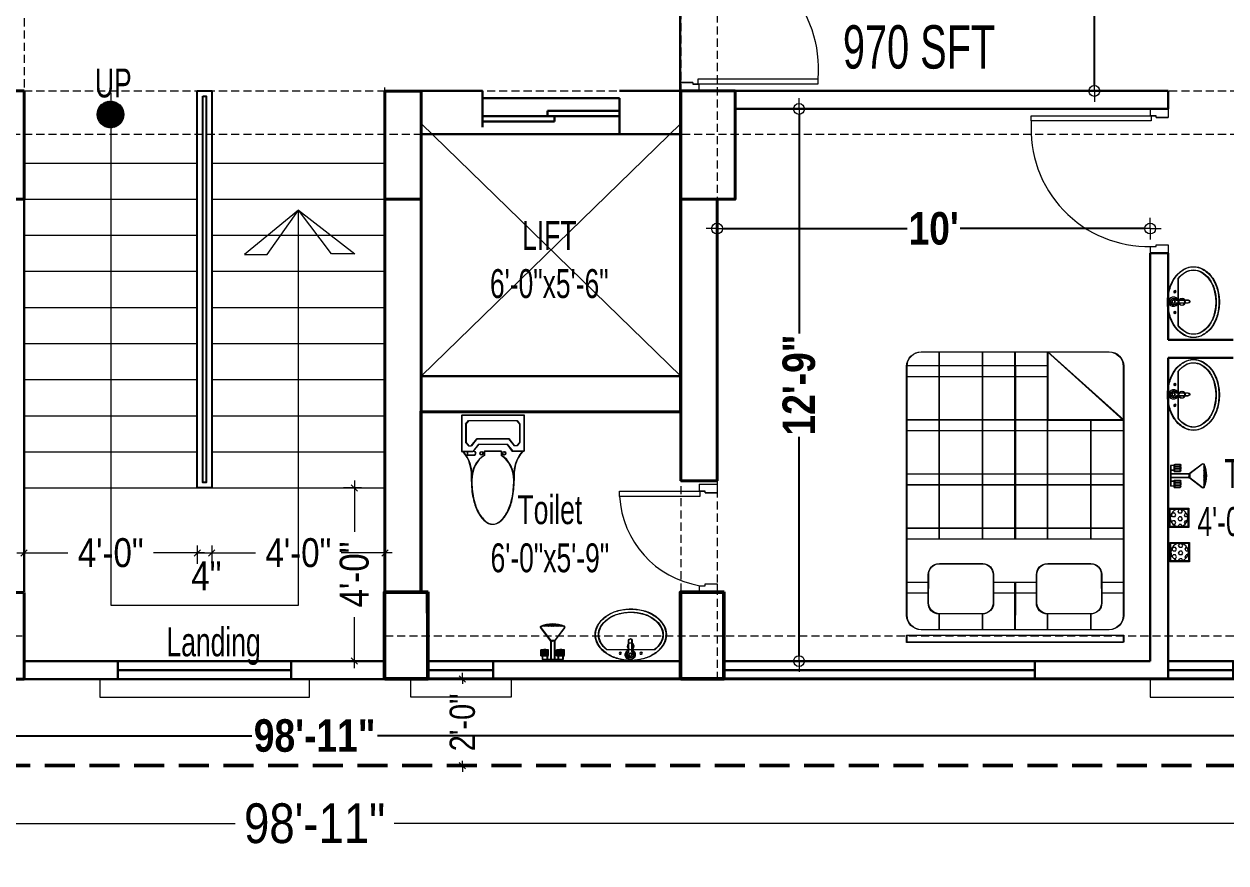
# Model space of a CAD drawing. Header units: inches. Extents: x 64086 to 138972, y -13497 to 16809.
# Drawn here: x 68868.4 to 69201.4, y -4752.6 to -4520.2 of the extents above; entities that cross this region are included whole.
import ezdxf

# ---------------------------------------------------------------- set-up
doc = ezdxf.new("R2010")
doc.units = ezdxf.units.IN
doc.header["$LTSCALE"] = 0.5
doc.header["$MEASUREMENT"] = 0
doc.header["$PDMODE"] = 2
doc.linetypes.add('DASHED', pattern=[0.75, 0.5, -0.25])
doc.layers.get('0').update_dxf_attribs({"lineweight": 13})
for name, color, linetype, lineweight in [('A-TOIL', 6, 'Continuous', 15), ('BEAM 2', 87, 'Continuous', 15), ('Boundary', 6, 'DASHED', 50), ('Column', 1, 'Continuous', 40), ('DIM', 5, 'Continuous', 13), ('DOOR', 30, 'Continuous', 20), ('e-tv+tel', 5, 'Continuous', 25), ('fur', 42, 'Continuous', 15), ('FURNITUER', 45, 'Continuous', 15), ('hatch', 8, 'Continuous', 9), ('P-BASIN1', 6, 'Continuous', 15), ('P-COMMODE', 6, 'Continuous', 15), ('P-FLOOR-DRAIN', 4, 'Continuous', 15), ('P-SHOWER', 7, 'Continuous', 15), ('rail', 12, 'Continuous', 25), ('railing', 30, 'Continuous', 15), ('stair', 230, 'Continuous', 20), ('TEXT', 7, 'Continuous', 13), ('Text-2', 7, 'Continuous', 18), ('TEXT-IN', 7, 'Continuous', 15), ('WALL', 7, 'Continuous', 30), ('Wall_20', 253, 'Continuous', 20)]:
    doc.layers.add(name, color=color, linetype=linetype, lineweight=lineweight)
doc.layers.add('FURNITURE', color=157, linetype='Continuous')
doc.styles.add('1', font='ARIALN.TTF')
doc.styles.get("Standard").update_dxf_attribs({"font": 'ARIALNB.TTF'})
doc.styles.add('STYLE1', font='ARIALN.TTF', dxfattribs={"width": 0.8})
doc.dimstyles.new('Column Dim', dxfattribs={"dimtxt": 9, "dimasz": 1.5, "dimexe": 13.25, "dimexo": 11, "dimgap": 1, "dimtad": 0, "dimdec": 1, "dimzin": 0, "dimdsep": 46, "dimlunit": 4, "dimtxsty": 'Standard', "dimblk": 'DIM', "dimcen": 0, "dimse1": 1, "dimse2": 1, "dimclrd": 5, "dimclre": 5, "dimclrt": 7, "dimadec": 0, "dimazin": 0, "dimtfac": 1, "dimtdec": 1, "dimtofl": 0, "dimtmove": 2, "dimatfit": 3, "dimldrblk": 'DIM', "dimfxl": 1, "dimtolj": 1, "dimtzin": 0, "dimarcsym": 0})
doc.dimstyles.new('DIM-1-2', dxfattribs={"dimtxt": 8, "dimasz": 1.75, "dimexe": 3, "dimexo": 2, "dimgap": 3, "dimtad": 0, "dimdec": 0, "dimzin": 3, "dimdsep": 46, "dimlunit": 4, "dimtxsty": '1', "dimblk": 'OBLIQUE', "dimcen": 1, "dimdle": 2, "dimclrd": 256, "dimclre": 256, "dimclrt": 256, "dimadec": 0, "dimazin": 0, "dimtfac": 0.75, "dimtdec": 0, "dimtmove": 1, "dimatfit": 3, "dimldrblk": 'OBLIQUE', "dimfxl": 1, "dimtolj": 1, "dimtzin": 0, "dimlwd": -1, "dimlwe": -1, "dimarcsym": 0})
pattern_1 = [(225, (19362.28457, 30685.39488), (-0.0883883476, 0.0883883476), [])]

# ---------------------------------------------------------------- blocks, each defined once
blk = doc.blocks.new('r432tg')
at = {"layer": 'railing'}
for p, q in [((152432.88, -26923.5), (152430.5, -26923.5)), ((152430.5, -26923.5), (152430.5, -26928.5)), ((152432.88, -26926.83), (152432.88, -26923.5)), ((152432.88, -26926.83), (152432.88, -26923.5)), ((152470.12, -26926.83), (152470.12, -26923.5)), ((152472.5, -26923.5), (152470.12, -26923.5)), ((152470.12, -26923.5), (152470.12, -26926.83)), ((152472.5, -26928.5), (152472.5, -26923.5)), ((152432.4, -26928.5), (152430.5, -26928.5)), ((152432.4, -26928.26), (152432.4, -26926.83)), ((152432.4, -26928.26), (152432.4, -26926.83)), ((152432.4, -26926.83), (152432.88, -26926.83)), ((152469.17, -26928.26), (152469.17, -26961.45)), ((152470.6, -26928.26), (152469.17, -26928.26)), ((152470.12, -26926.83), (152470.6, -26926.83)), ((152470.6, -26928.26), (152470.6, -26926.83)), ((152470.6, -26926.83), (152470.6, -26928.26)), ((152470.6, -26961.45), (152470.6, -26928.26)), ((152472.5, -26928.5), (152470.6, -26928.5)), ((152469.17, -26961.45), (152470.6, -26961.45))]:
    blk.add_line(p, q, dxfattribs=at)
blk.add_arc((152466.55, -26927.4), 34.15, 181.4428, 274.4026, dxfattribs=at)
blk = doc.blocks.new('_Oblique')
at = {"color": 0, "linetype": 'ByBlock', "lineweight": -2}
blk.add_line((-0.5, -0.5), (0.5, 0.5), dxfattribs=at)
blk = doc.blocks.new('*D495')
at = {"layer": 'Defpoints', "color": 0, "lineweight": 30, "ltscale": 3, "transparency": 16777216}
for p in [(68330.44, -4725.71), (69674.44, -4725.62), (69674.44, -4762.21)]:
    blk.add_point(p, dxfattribs=at)
at = {"layer": 'TEXT', "ltscale": 3, "transparency": 16777216}
for p, q in [((68330.44, -4760.3), (68330.45, -4765.3)), ((69674.44, -4760.21), (69674.45, -4765.21)), ((68328.44, -4762.3), (68980.86, -4762.26)), ((69676.44, -4762.21), (69024.03, -4762.25))]:
    blk.add_line(p, q, dxfattribs=at)
at = {"layer": 'TEXT', "ltscale": 3, "transparency": 16777216, "xscale": 1.75, "yscale": 1.75, "zscale": 1.75}
for p, rotation in [((68330.44, -4762.3), 180.0039345522628), ((69674.44, -4762.21), 0.003934552262808667)]:
    blk.add_blockref('_Oblique', p, dxfattribs=dict(at, rotation=rotation))
at = {"layer": 'TEXT', "ltscale": 3, "transparency": 16777216, "insert": (69002.44, -4762.26), "char_height": 11, "attachment_point": 5, "rotation": 0.0039, "style": '1'}
blk.add_mtext('\\A1;112\'-0"', dxfattribs=at)
blk = doc.blocks.new('*D498')
at = {"layer": 'Defpoints', "color": 0, "lineweight": 30, "ltscale": 3, "transparency": 16777216}
for p in [(69542.42, -4701.71), (68355.42, -4708.71), (69542.42, -4741.71)]:
    blk.add_point(p, dxfattribs=at)
at = {"layer": 'TEXT', "ltscale": 3, "transparency": 16777216}
for p, q in [((68353.42, -4741.71), (68926.91, -4741.71)), ((68355.42, -4739.71), (68355.42, -4744.71)), ((69544.42, -4741.71), (68970.93, -4741.71)), ((69542.42, -4739.71), (69542.42, -4744.71))]:
    blk.add_line(p, q, dxfattribs=at)
at = {"layer": 'TEXT', "ltscale": 3, "transparency": 16777216, "xscale": 1.75, "yscale": 1.75, "zscale": 1.75, "rotation": 180}
blk.add_blockref('_Oblique', (68355.42, -4741.71), dxfattribs=at)
at = {"layer": 'TEXT', "ltscale": 3, "transparency": 16777216, "xscale": 1.75, "yscale": 1.75, "zscale": 1.75}
blk.add_blockref('_Oblique', (69542.42, -4741.71), dxfattribs=at)
at = {"layer": 'TEXT', "ltscale": 3, "transparency": 16777216, "insert": (68948.92, -4741.71), "char_height": 11, "attachment_point": 5, "style": '1'}
blk.add_mtext('\\A1;98\'-11"', dxfattribs=at)
blk = doc.blocks.new('door-3')
at = {"layer": 'railing'}
for p, q in [((98873.42, -21113.88), (98873.42, -21080.69)), ((98873.42, -21080.69), (98874.85, -21080.69)), ((98874.85, -21080.69), (98874.85, -21113.88)), ((98836.75, -21118.64), (98836.75, -21113.64)), ((98838.65, -21113.64), (98836.75, -21113.64)), ((98838.66, -21113.88), (98838.66, -21115.31)), ((98838.66, -21113.88), (98838.66, -21115.31)), ((98874.85, -21113.88), (98873.42, -21113.88)), ((98876.75, -21113.64), (98874.85, -21113.64)), ((98874.85, -21113.88), (98874.85, -21115.31)), ((98874.85, -21115.31), (98874.85, -21113.88)), ((98876.75, -21113.64), (98876.75, -21118.64)), ((98838.66, -21115.31), (98839.13, -21115.31)), ((98839.13, -21115.31), (98839.13, -21118.64)), ((98839.13, -21115.31), (98839.13, -21118.64)), ((98874.37, -21115.31), (98874.37, -21118.64)), ((98874.37, -21118.64), (98874.37, -21115.31)), ((98874.37, -21115.31), (98874.85, -21115.31)), ((98839.13, -21118.64), (98836.75, -21118.64)), ((98876.75, -21118.64), (98874.37, -21118.64))]:
    blk.add_line(p, q, dxfattribs=at)
blk.add_arc((98871.12, -21113.08), 32.47, 85.9343, 181.4162, dxfattribs=at)
blk = doc.blocks.new('*D500')
at = {"layer": 'Defpoints', "color": 0, "lineweight": 30, "ltscale": 3, "transparency": 16777216}
for p in [(69015.37, -4701.71), (68989.87, -4725.66), (69015.37, -4725.66)]:
    blk.add_point(p, dxfattribs=at)
at = {"layer": 'TEXT-IN', "ltscale": 3, "transparency": 16777216}
for p, q in [((68991.87, -4701.71), (68986.87, -4701.71)), ((68989.87, -4701.71), (68989.87, -4699.96)), ((68989.87, -4701.71), (68989.87, -4703)), ((68989.87, -4725.66), (68989.87, -4724.37)), ((68991.87, -4725.66), (68986.87, -4725.66)), ((68989.87, -4725.66), (68989.87, -4727.41))]:
    blk.add_line(p, q, dxfattribs=at)
at = {"layer": 'TEXT-IN', "ltscale": 3, "transparency": 16777216, "xscale": 1.75, "yscale": 1.75, "zscale": 1.75}
for p, rotation in [((68989.87, -4701.71), 270), ((68989.87, -4725.66), 90)]:
    blk.add_blockref('_Oblique', p, dxfattribs=dict(at, rotation=rotation))
at = {"layer": 'TEXT-IN', "ltscale": 3, "transparency": 16777216, "insert": (68989.87, -4713.69), "char_height": 7, "attachment_point": 5, "rotation": 90, "style": '1'}
blk.add_mtext('\\A1;2\'-0"', dxfattribs=at)
blk = doc.blocks.new('toilet d')
at = {"layer": 'railing'}
for p, q in [((98951.72, -21113.88), (98951.72, -21091.64)), ((98951.72, -21091.64), (98953.15, -21091.64)), ((98953.15, -21091.64), (98953.15, -21113.88)), ((98925.06, -21118.64), (98925.06, -21113.64)), ((98927, -21113.64), (98925.06, -21113.64)), ((98926.96, -21113.88), (98926.96, -21115.31)), ((98926.96, -21113.88), (98926.96, -21115.31)), ((98953.15, -21113.88), (98951.72, -21113.88)), ((98955.06, -21113.64), (98953.15, -21113.64)), ((98953.15, -21113.88), (98953.15, -21115.31)), ((98953.15, -21115.31), (98953.15, -21113.88)), ((98955.06, -21113.64), (98955.06, -21118.64)), ((98926.96, -21115.31), (98927.44, -21115.31)), ((98927.44, -21115.31), (98927.44, -21118.64)), ((98927.44, -21115.31), (98927.44, -21118.64)), ((98952.68, -21115.31), (98952.68, -21118.64)), ((98952.68, -21118.64), (98952.68, -21115.31)), ((98952.68, -21115.31), (98953.15, -21115.31)), ((98927.44, -21118.64), (98925.06, -21118.64)), ((98955.06, -21118.64), (98952.68, -21118.64))]:
    blk.add_line(p, q, dxfattribs=at)
blk.add_arc((98953.17, -21118.15), 26.55, 93.112, 170.7406, dxfattribs=at)
blk = doc.blocks.new('DIM')
at = {"layer": 'DIM'}
for q in [(-2, 0), (0, 2), (0, -2), (2, 0)]:
    blk.add_line((0, 0), q, dxfattribs=at)
blk.add_circle((0, 0), 1, dxfattribs=at)
blk = doc.blocks.new('*D502')
at = {"layer": 'Defpoints', "color": 0, "lineweight": 30, "ltscale": 15, "transparency": 16777216}
for p in [(68355.42, -4701.71), (69542.42, -4701.71), (68355.42, -4717.39)]:
    blk.add_point(p, dxfattribs=at)
at = {"layer": 'TEXT-IN', "color": 5, "lineweight": -2, "ltscale": 15, "transparency": 16777216}
for p, q in [((68356.92, -4717.39), (68931.48, -4717.39)), ((69540.92, -4717.39), (68966.35, -4717.39))]:
    blk.add_line(p, q, dxfattribs=at)
at = {"layer": 'TEXT-IN', "color": 5, "lineweight": -2, "ltscale": 15, "transparency": 16777216, "xscale": 1.5, "yscale": 1.5, "zscale": 1.5}
for p, rotation in [((68355.42, -4717.39), 180.0000125812999), ((69542.42, -4717.39), 1.258129992187662e-05)]:
    blk.add_blockref('DIM', p, dxfattribs=dict(at, rotation=rotation))
at = {"layer": 'TEXT-IN', "color": 7, "ltscale": 15, "transparency": 16777216, "insert": (68948.92, -4717.39), "char_height": 9, "attachment_point": 5, "rotation": 0}
blk.add_mtext('\\A1;98\'-11"', dxfattribs=at)
blk = doc.blocks.new('*D503')
at = {"layer": 'Defpoints', "color": 0, "lineweight": 30, "transparency": 16777216}
for p in [(68868.41, -4661.71), (68916.41, -4661.71), (68916.41, -4666.71)]:
    blk.add_point(p, dxfattribs=at)
at = {"layer": 'Text-2', "transparency": 16777216}
for p, q in [((68868.41, -4664.71), (68868.41, -4669.71)), ((68916.41, -4664.71), (68916.41, -4669.71)), ((68866.41, -4666.71), (68880.55, -4666.71)), ((68918.41, -4666.71), (68904.27, -4666.71))]:
    blk.add_line(p, q, dxfattribs=at)
at = {"layer": 'Text-2', "transparency": 16777216, "xscale": 1.75, "yscale": 1.75, "zscale": 1.75, "rotation": 180}
blk.add_blockref('_Oblique', (68868.41, -4666.71), dxfattribs=at)
at = {"layer": 'Text-2', "transparency": 16777216, "xscale": 1.75, "yscale": 1.75, "zscale": 1.75}
blk.add_blockref('_Oblique', (68916.41, -4666.71), dxfattribs=at)
at = {"layer": 'Text-2', "transparency": 16777216, "insert": (68892.41, -4666.71), "char_height": 8, "attachment_point": 5, "style": '1'}
blk.add_mtext('\\A1;4\'-0"', dxfattribs=at)
blk = doc.blocks.new('*D504')
at = {"layer": 'Defpoints', "color": 0, "lineweight": 30, "transparency": 16777216}
for p in [(68920.42, -4661.71), (68968.41, -4661.71), (68968.41, -4666.71)]:
    blk.add_point(p, dxfattribs=at)
at = {"layer": 'Text-2', "transparency": 16777216}
for p, q in [((68920.42, -4664.71), (68920.42, -4669.71)), ((68968.41, -4664.71), (68968.41, -4669.71)), ((68918.42, -4666.71), (68932.55, -4666.71)), ((68970.41, -4666.71), (68956.27, -4666.71))]:
    blk.add_line(p, q, dxfattribs=at)
at = {"layer": 'Text-2', "transparency": 16777216, "xscale": 1.75, "yscale": 1.75, "zscale": 1.75, "rotation": 180}
blk.add_blockref('_Oblique', (68920.42, -4666.71), dxfattribs=at)
at = {"layer": 'Text-2', "transparency": 16777216, "xscale": 1.75, "yscale": 1.75, "zscale": 1.75}
blk.add_blockref('_Oblique', (68968.41, -4666.71), dxfattribs=at)
at = {"layer": 'Text-2', "transparency": 16777216, "insert": (68944.41, -4666.71), "char_height": 8, "attachment_point": 5, "style": '1'}
blk.add_mtext('\\A1;4\'-0"', dxfattribs=at)
blk = doc.blocks.new('*D505')
at = {"layer": 'Defpoints', "color": 0, "lineweight": 30, "transparency": 16777216}
for p in [(68968.41, -4648.7), (68959.92, -4696.71), (68968.41, -4696.71)]:
    blk.add_point(p, dxfattribs=at)
at = {"layer": 'Text-2', "transparency": 16777216}
for p, q in [((68959.92, -4646.7), (68959.92, -4660.85)), ((68961.92, -4648.7), (68956.92, -4648.7)), ((68959.92, -4698.71), (68959.92, -4684.57)), ((68961.92, -4696.71), (68956.92, -4696.71))]:
    blk.add_line(p, q, dxfattribs=at)
at = {"layer": 'Text-2', "transparency": 16777216, "xscale": 1.75, "yscale": 1.75, "zscale": 1.75}
for p, rotation in [((68959.92, -4648.7), 90), ((68959.92, -4696.71), 270)]:
    blk.add_blockref('_Oblique', p, dxfattribs=dict(at, rotation=rotation))
at = {"layer": 'Text-2', "transparency": 16777216, "insert": (68959.92, -4672.71), "char_height": 8, "attachment_point": 5, "rotation": 90, "style": '1'}
blk.add_mtext('\\A1;4\'-0"', dxfattribs=at)
blk = doc.blocks.new('*D506')
at = {"layer": 'Defpoints', "color": 0, "lineweight": 30, "transparency": 16777216}
for p in [(68916.41, -4661.71), (68920.42, -4661.71), (68920.42, -4666.71)]:
    blk.add_point(p, dxfattribs=at)
at = {"layer": 'Text-2', "transparency": 16777216}
for p, q in [((68916.41, -4664.71), (68916.41, -4669.71)), ((68920.42, -4664.71), (68920.42, -4669.71)), ((68916.41, -4666.71), (68914.66, -4666.71)), ((68916.41, -4666.71), (68920.42, -4666.71)), ((68920.42, -4666.71), (68922.17, -4666.71))]:
    blk.add_line(p, q, dxfattribs=at)
at = {"layer": 'Text-2', "transparency": 16777216, "xscale": 1.75, "yscale": 1.75, "zscale": 1.75}
blk.add_blockref('_Oblique', (68916.41, -4666.71), dxfattribs=at)
at = {"layer": 'Text-2', "transparency": 16777216, "xscale": 1.75, "yscale": 1.75, "zscale": 1.75, "rotation": 180}
blk.add_blockref('_Oblique', (68920.42, -4666.71), dxfattribs=at)
at = {"layer": 'Text-2', "transparency": 16777216, "insert": (68918.92, -4673.09), "char_height": 8, "attachment_point": 5, "style": '1'}
blk.add_mtext('\\A1;4"', dxfattribs=at)
blk = doc.blocks.new('lilklkl')
at = {"color": 23}
for p, q in [((19201.27, -4998.29), (19141.27, -4998.29)), ((19141.27, -4998.29), (19141.27, -5000.29)), ((19141.27, -5000.29), (19201.27, -5000.29)), ((19201.27, -5000.29), (19201.27, -4998.29)), ((19167.27, -5001.79), (19145.27, -5001.79)), ((19197.27, -5001.79), (19162.27, -5001.79)), ((19171.27, -5001.79), (19171.27, -5014.9)), ((19141.27, -5005.79), (19141.27, -5074.79)), ((19171.27, -5014.9), (19171.27, -5005.79)), ((19201.27, -5074.79), (19201.27, -5005.79)), ((19171.27, -5074.79), (19171.27, -5026.9)), ((19171.27, -5026.9), (19171.27, -5078.79)), ((19145.27, -5078.79), (19175.27, -5078.79)), ((19175.27, -5078.79), (19197.27, -5078.79))]:
    blk.add_line(p, q, dxfattribs=at)
at = {"color": 33}
for p, q in [((19150.27, -5001.79), (19150.27, -5006.19)), ((19162.27, -5001.79), (19162.27, -5006.19)), ((19180.27, -5001.79), (19180.27, -5006.19)), ((19192.27, -5001.79), (19192.27, -5006.19)), ((19147.23, -5011.9), (19141.27, -5011.9)), ((19171.27, -5011.9), (19165.21, -5011.9)), ((19177.23, -5011.9), (19171.27, -5011.9)), ((19201.27, -5011.9), (19195.21, -5011.9)), ((19147.24, -5014.9), (19141.27, -5014.9)), ((19171.27, -5014.9), (19165.2, -5014.9)), ((19177.24, -5014.9), (19171.27, -5014.9)), ((19201.27, -5014.9), (19195.2, -5014.9)), ((19171.27, -5026.9), (19141.27, -5026.9)), ((19150.27, -5026.9), (19150.27, -5078.79)), ((19162.27, -5026.9), (19162.27, -5078.79)), ((19201.27, -5026.9), (19171.27, -5026.9)), ((19180.27, -5026.9), (19180.27, -5078.79)), ((19192.27, -5026.9), (19192.27, -5059.9)), ((19171.27, -5029.9), (19141.27, -5029.9)), ((19201.27, -5029.9), (19171.27, -5029.9)), ((19171.27, -5041.9), (19141.27, -5041.9)), ((19201.27, -5041.9), (19171.27, -5041.9)), ((19171.27, -5044.9), (19141.27, -5044.9)), ((19201.27, -5044.9), (19171.27, -5044.9)), ((19171.27, -5056.9), (19141.27, -5056.9)), ((19201.27, -5056.9), (19171.27, -5056.9)), ((19171.27, -5059.9), (19141.27, -5059.9)), ((19201.27, -5059.9), (19171.27, -5059.9)), ((19171.27, -5071.9), (19141.27, -5071.9)), ((19180.27, -5071.9), (19171.27, -5071.9)), ((19171.27, -5074.9), (19141.27, -5074.9)), ((19180.27, -5074.9), (19171.27, -5074.9))]:
    blk.add_line(p, q, dxfattribs=at)
at = {"color": 40}
for p, q in [((19162.21, -5006.19), (19150.23, -5006.19)), ((19192.21, -5006.19), (19180.23, -5006.19)), ((19147.23, -5009.2), (19147.24, -5017.1)), ((19165.2, -5017.09), (19165.21, -5009.2)), ((19177.23, -5009.2), (19177.24, -5017.1)), ((19195.2, -5017.09), (19195.21, -5009.2)), ((19150.24, -5020.09), (19162.2, -5020.09)), ((19180.24, -5020.09), (19192.2, -5020.09))]:
    blk.add_line(p, q, dxfattribs=at)
at = {"color": 23}
for centre, start, end in [((19145.27, -5005.79), 90, 180), ((19197.27, -5005.79), 0, 90), ((19145.27, -5074.79), 180, 270), ((19197.27, -5074.79), 270, 0)]:
    blk.add_arc(centre, 4, start, end, dxfattribs=at)
at = {"color": 40}
for centre, start, end in [((19150.23, -5009.19), 90, 180.1414), ((19162.21, -5009.19), 359.8975, 90), ((19180.23, -5009.19), 90, 180.1414), ((19192.21, -5009.19), 359.8975, 90), ((19150.24, -5017.09), 180.1414, 270), ((19162.2, -5017.09), 270, 359.8975), ((19180.24, -5017.09), 180.1414, 270), ((19192.2, -5017.09), 270, 359.8975)]:
    blk.add_arc(centre, 3, start, end, dxfattribs=at)
at = {"layer": 'DOOR'}
for p, q in [((19201.27, -5059.9), (19180.27, -5078.79)), ((19180.27, -5078.79), (19180.27, -5059.9)), ((19180.27, -5059.9), (19201.27, -5059.9))]:
    blk.add_line(p, q, dxfattribs=at)
blk = doc.blocks.new('A$C32C23EB6')
at = {"layer": 'fur'}
blk.add_blockref('lilklkl', (-19141.27, 5078.79), dxfattribs=at)
blk = doc.blocks.new('p-basin11')
at = {"lineweight": 13}
for p, q in [((-0.49, 4.45), (-0.49, 0.85)), ((0.5, 0.86), (0.5, 4.45)), ((-7.44, 1.49), (7.15, 1.49))]:
    blk.add_line(p, q, dxfattribs=at)
for centre, radius in [((-3.35, 0.44), 0.298), ((-0.08, 2.58), 0.99), ((0, 0), 0.495), ((3.06, 0.44), 0.298)]:
    blk.add_circle(centre, radius, dxfattribs=at)
for centre, radius, start, end in [((-2.77, 4.78), 8.63, 126.0274, 150.3366), ((-1.18, 2.6), 11.33, 106.7647, 126.0274), ((-1.18, 2.6), 10.34, 106.7647, 126.0274), ((-1.18, 2.6), 10.34, 106.7647, 126.0274), ((-0.15, -0.85), 14.92, 90, 106.7647), ((-0.15, -0.85), 13.93, 90, 106.7647), ((-0.15, -0.85), 13.93, 90, 106.7647), ((-0.15, -0.85), 14.92, 73.2353, 90), ((-0.15, -0.85), 13.93, 73.2353, 90), ((-0.15, -0.85), 13.93, 73.2353, 90), ((0.89, 2.6), 10.34, 53.9726, 73.2353), ((0.89, 2.6), 10.34, 53.9726, 73.2353), ((0.89, 2.6), 11.33, 53.9726, 73.2353), ((2.48, 4.78), 8.63, 29.6634, 53.9726), ((-5.2, 6.16), 5.84, 150.3366, 180), ((-5.2, 6.16), 4.85, 150.3366, 180), ((-5.2, 6.16), 4.85, 150.3366, 180), ((-2.77, 4.78), 7.64, 126.0274, 150.3366), ((-2.77, 4.78), 7.64, 126.0274, 150.3366), ((2.48, 4.78), 7.64, 29.6634, 53.9726), ((4.9, 6.16), 4.85, 0, 29.6634), ((4.9, 6.16), 4.85, 360, 29.6634), ((4.9, 6.16), 5.84, 0, 29.6634), ((-5.2, 6.16), 5.84, 180, 209.6634), ((-5.2, 6.16), 4.85, 180, 209.6634), ((-2.77, 7.54), 7.64, 209.6634, 232.3), ((0, 4.45), 0.495, 0, 180), ((2.48, 7.54), 7.64, 307.7, 330.3366), ((4.9, 6.16), 4.85, 330.3366, 0), ((4.9, 6.16), 5.84, 330.3366, 0), ((-2.77, 7.54), 8.63, 209.6634, 233.9726), ((-1.18, 9.72), 11.33, 233.9726, 253.2353), ((0, 0), 1.48, 109.6514, 70.3603), ((0, 0), 0.99, 120.3431, 59.7554), ((0.89, 9.72), 11.33, 286.7647, 306.0274), ((2.48, 7.54), 8.63, 306.0274, 330.3366), ((-0.15, 13.16), 14.92, 253.2353, 270), ((-0.15, 13.16), 14.92, 270, 286.7647)]:
    blk.add_arc(centre, radius, start, end, dxfattribs=at)
blk = doc.blocks.new('pp-sh')
at = {"ltscale": 0.01}
h = blk.add_hatch(dxfattribs=at)
h.set_pattern_fill('ANSI31', color=256, style=0)
h.set_pattern_definition(pattern_1)
h.paths.add_polyline_path([(18743.58, 25839.35), (18749.1, 25839.35, 0.199471)])
h = blk.add_hatch(dxfattribs=at)
h.set_pattern_fill('ANSI31', color=256, style=0)
h.set_pattern_definition(pattern_1)
h.paths.add_polyline_path([(18745.89, 25835.65), (18746.8, 25835.65, -0.163612), (18746.84, 25835.78), (18745.84, 25835.78, -0.163612)])
for p, q in [((18743.4, 25839), (18745.84, 25835.78)), ((18749.1, 25839.35), (18743.58, 25839.35)), ((18749.28, 25839), (18746.84, 25835.78)), ((18746.84, 25835.78), (18745.84, 25835.78)), ((18746.8, 25835.65), (18745.89, 25835.65)), ((18745.89, 25835.65), (18745.89, 25831.13)), ((18746.8, 25835.65), (18746.8, 25831.13)), ((18745.28, 25833.51), (18743.51, 25833.51)), ((18743.51, 25832.08), (18743.51, 25833.51)), ((18745.28, 25832.08), (18743.51, 25832.08)), ((18743.8, 25832.04), (18743.8, 25831.13)), ((18743.95, 25832.08), (18743.95, 25833.51)), ((18744.54, 25833.62), (18744.26, 25833.62)), ((18744.26, 25833.59), (18744.26, 25833.62)), ((18744.4, 25833.59), (18744.4, 25833.62)), ((18744.4, 25832.08), (18744.4, 25833.51)), ((18744.54, 25833.59), (18744.54, 25833.62)), ((18744.84, 25832.08), (18744.84, 25833.51)), ((18744.99, 25832.04), (18744.99, 25831.13)), ((18745.28, 25832.08), (18745.28, 25833.51)), ((18747.4, 25832.08), (18747.4, 25833.51)), ((18747.4, 25833.51), (18749.17, 25833.51)), ((18747.4, 25832.08), (18749.17, 25832.08)), ((18747.69, 25832.04), (18747.69, 25831.13)), ((18747.84, 25832.08), (18747.84, 25833.51)), ((18748.15, 25833.59), (18748.15, 25833.62)), ((18748.15, 25833.62), (18748.42, 25833.62)), ((18748.29, 25833.59), (18748.29, 25833.62)), ((18748.29, 25832.08), (18748.29, 25833.51)), ((18748.42, 25833.59), (18748.42, 25833.62)), ((18748.73, 25832.08), (18748.73, 25833.51)), ((18748.88, 25832.04), (18748.88, 25831.13)), ((18749.17, 25832.08), (18749.17, 25833.51)), ((18748.88, 25831.13), (18743.8, 25831.13)), ((18746.8, 25831.13), (18745.89, 25831.13))]:
    blk.add_line(p, q, dxfattribs=at)
for centre, radius, start, end in [((18743.58, 25839.13), 0.222, 90, 216.0286), ((18746.34, 25832.71), 7.19, 67.4384, 112.5616), ((18749.1, 25839.13), 0.222, 323.9714, 90), ((18745.67, 25835.65), 0.222, 0, 37.1678), ((18747.02, 25835.65), 0.222, 142.8322, 180), ((18743.73, 25832.87), 0.68, 70.9882, 109.0118), ((18743.73, 25832.72), 0.68, 250.9882, 289.0118), ((18743.73, 25833.55), 0, 152.3346, 180), ((18744.4, 25832.37), 1.22, 68.7379, 111.2621), ((18744.18, 25832.87), 0.68, 70.9882, 109.0118), ((18744.18, 25832.72), 0.68, 250.9882, 289.0118), ((18744.62, 25832.87), 0.68, 70.9882, 109.0118), ((18744.62, 25832.72), 0.68, 250.9882, 289.0118), ((18745.06, 25832.87), 0.68, 70.9882, 109.0118), ((18745.06, 25832.72), 0.68, 250.9882, 289.0118), ((18747.62, 25832.87), 0.68, 70.9882, 109.0118), ((18747.62, 25832.72), 0.68, 250.9882, 289.0118), ((18748.29, 25832.37), 1.22, 68.7379, 111.2621), ((18748.06, 25832.87), 0.68, 70.9882, 109.0118), ((18748.06, 25832.72), 0.68, 250.9882, 289.0118), ((18748.51, 25832.87), 0.68, 70.9882, 109.0118), ((18748.51, 25832.72), 0.68, 250.9882, 289.0118), ((18748.95, 25832.87), 0.68, 70.9882, 109.0118), ((18748.95, 25832.72), 0.68, 250.9882, 289.0118), ((18748.95, 25833.55), 0, 0, 27.6654)]:
    blk.add_arc(centre, radius, start, end, dxfattribs=at)
blk = doc.blocks.new('*X21')
at = {"color": 0}
for p, q in [((350.31, 2158.03), (350.62, 2158.57)), ((350.62, 2157.49), (350.31, 2158.03)), ((350.62, 2158.57), (351.25, 2158.57)), ((351.56, 2158.03), (351.25, 2158.57)), ((351.25, 2157.49), (351.56, 2158.03)), ((348.86, 2156.4), (349.37, 2156.4)), ((349, 2155.32), (349.37, 2155.32)), ((349.22, 2157.49), (349.37, 2157.49)), ((349.37, 2156.4), (349.69, 2156.94)), ((349.69, 2156.94), (349.37, 2157.49)), ((349.69, 2154.78), (349.37, 2155.32)), ((349.51, 2154.48), (349.69, 2154.78)), ((350.31, 2155.86), (350.62, 2156.4)), ((350.62, 2155.32), (350.31, 2155.86)), ((350.41, 2153.86), (350.62, 2154.24)), ((350.62, 2157.49), (351.25, 2157.49)), ((350.62, 2156.4), (351.25, 2156.4)), ((350.62, 2155.32), (351.25, 2155.32)), ((350.62, 2154.24), (351.25, 2154.24)), ((351.56, 2155.86), (351.25, 2156.4)), ((351.25, 2155.32), (351.56, 2155.86)), ((351.56, 2153.7), (351.25, 2154.24)), ((352.19, 2156.94), (352.5, 2157.49)), ((352.5, 2156.4), (352.19, 2156.94)), ((352.19, 2154.78), (352.5, 2155.32)), ((352.5, 2154.24), (352.19, 2154.78)), ((352.5, 2157.49), (353.12, 2157.49)), ((352.5, 2156.4), (353.12, 2156.4)), ((352.5, 2155.32), (353.12, 2155.32)), ((352.5, 2154.24), (352.92, 2154.24)), ((353.12, 2156.4), (353.44, 2156.94)), ((353.44, 2156.94), (353.12, 2157.49)), ((353.43, 2154.79), (353.12, 2155.32)), ((351.56, 2153.69), (351.56, 2153.7))]:
    blk.add_line(p, q, dxfattribs=at)
blk = doc.blocks.new('P-FLOOR')
at = {"layer": 'P-FLOOR-DRAIN'}
for points in [[(-2.08, 5.48), (-2.08, 0.98), (2.42, 0.98), (2.42, 5.48)], [(-1.85, 5.25), (-1.85, 1.2), (2.2, 1.2), (2.2, 5.25)]]:
    blk.add_lwpolyline(points, close=True, dxfattribs=at)
blk.add_circle((0.17, 3.23), 2.02, dxfattribs=at)
at = {"layer": 'P-FLOOR-DRAIN', "xscale": 0.8, "yscale": 0.8, "zscale": 0.8, "rotation": 270}
blk.add_blockref('*X21', (-1724.74, 284.25), dxfattribs=at)
blk = doc.blocks.new('A$C3B0820DD')
at = {"layer": 'A-TOIL'}
for p, q in [((0, 26.47), (0, 17.65)), ((0, 26.47), (15.1, 26.47)), ((15.1, 26.47), (15.1, 17.65)), ((1.03, 24.26), (1.72, 25.14)), ((1.03, 24.26), (1.03, 19.85)), ((1.72, 25.14), (13.38, 25.14)), ((13.38, 25.14), (14.07, 24.26)), ((14.07, 24.26), (14.07, 19.85)), ((3.69, 20.73), (2.32, 18.97)), ((3.69, 20.73), (11.41, 20.73)), ((11.41, 20.73), (12.78, 18.97)), ((0, 17.65), (2.74, 17.65)), ((1.72, 18.97), (1.03, 19.85)), ((1.37, 17.65), (1.37, 16.76)), ((1.72, 18.97), (2.32, 18.97)), ((4.12, 19.41), (2.74, 17.65)), ((3.09, 17.65), (2.74, 17.65)), ((4.12, 19.41), (10.98, 19.41)), ((5.49, 17.65), (5.49, 16.65)), ((9.61, 17.65), (5.49, 17.65)), ((9.61, 17.65), (9.61, 16.65)), ((10.98, 19.41), (12.35, 17.65)), ((15.1, 17.65), (12.35, 17.65)), ((13.38, 18.97), (12.78, 18.97)), ((14.07, 19.85), (13.38, 18.97)), ((1.37, 16.76), (3.09, 16.76))]:
    blk.add_line(p, q, dxfattribs=at)
for centre, major_axis, start_param, end_param in [((-3.71, 11.66), (0, 7.94), 4.576272, 5.566047), ((3.09, 17.2), (0, 0.441), 3.141593, 6.283185), ((4.8, 17.2), (0, 0.441), 4.712389, 10.995574), ((10.29, 17.2), (0, 0.441), 4.712389, 10.995574), ((18.81, 11.66), (0, 7.94), 0.717138, 1.706913), ((7.55, 10.59), (0, 6.62), 0.411517, 1.570796), ((7.55, 10.59), (0, 6.62), -1.570796, -0.411517), ((15.53, 10.59), (0, 16.88), 1.570797, 1.824118), ((-0.44, 10.59), (0, 16.88), 4.459068, 4.712388), ((11.59, 9.28), (0, 11.65), 1.824118, 2.129396), ((3.5, 9.28), (0, 11.65), 4.153789, 4.459067), ((9.11, 7.28), (0, 7.88), 2.129396, 2.556312), ((5.99, 7.28), (0, 7.88), 3.726874, 4.153789), ((7.55, 4.25), (0, 4.25), 2.556313, 3.141592), ((7.55, 4.25), (0, 4.25), 3.141593, 3.726873)]:
    blk.add_ellipse(centre, major_axis=major_axis, ratio=0.777778, start_param=start_param, end_param=end_param, dxfattribs=at)
blk = doc.blocks.new('*D537')
at = {"layer": 'Defpoints', "color": 0, "lineweight": 30, "ltscale": 15, "transparency": 16777216}
for p in [(69060.41, -4576.85), (69060.41, -4592.3), (69180.41, -4592.3)]:
    blk.add_point(p, dxfattribs=at)
at = {"layer": 'FURNITUER', "color": 5, "lineweight": -2, "ltscale": 15, "transparency": 16777216}
for p, q in [((69061.91, -4576.85), (69113.08, -4576.85)), ((69178.91, -4576.85), (69127.73, -4576.85))]:
    blk.add_line(p, q, dxfattribs=at)
at = {"layer": 'FURNITUER', "color": 5, "lineweight": -2, "ltscale": 15, "transparency": 16777216, "xscale": 1.5, "yscale": 1.5, "zscale": 1.5, "rotation": 180}
blk.add_blockref('DIM', (69060.41, -4576.85), dxfattribs=at)
at = {"layer": 'FURNITUER', "color": 5, "lineweight": -2, "ltscale": 15, "transparency": 16777216, "xscale": 1.5, "yscale": 1.5, "zscale": 1.5}
blk.add_blockref('DIM', (69180.41, -4576.85), dxfattribs=at)
at = {"layer": 'FURNITUER', "color": 7, "lineweight": 30, "ltscale": 15, "transparency": 16777216, "insert": (69120.41, -4576.85), "char_height": 9, "attachment_point": 5}
blk.add_mtext("\\A1;10'", dxfattribs=at)
blk = doc.blocks.new('*D538')
at = {"layer": 'Defpoints', "color": 0, "lineweight": 30, "ltscale": 15, "transparency": 16777216}
for p in [(69091.99, -4543.71), (69083.11, -4696.71), (69091.99, -4696.71)]:
    blk.add_point(p, dxfattribs=at)
at = {"layer": 'FURNITUER', "color": 5, "lineweight": -2, "ltscale": 15, "transparency": 16777216}
for p, q in [((69083.11, -4545.21), (69083.11, -4605.89)), ((69083.11, -4695.21), (69083.11, -4634.53))]:
    blk.add_line(p, q, dxfattribs=at)
at = {"layer": 'FURNITUER', "color": 5, "lineweight": -2, "ltscale": 15, "transparency": 16777216, "xscale": 1.5, "yscale": 1.5, "zscale": 1.5}
for p, rotation in [((69083.11, -4543.71), 90), ((69083.11, -4696.71), 270)]:
    blk.add_blockref('DIM', p, dxfattribs=dict(at, rotation=rotation))
at = {"layer": 'FURNITUER', "color": 7, "lineweight": 30, "ltscale": 15, "transparency": 16777216, "insert": (69083.11, -4620.21), "char_height": 9, "attachment_point": 5, "rotation": 90}
blk.add_mtext('\\A1;12\'-9"', dxfattribs=at)
blk = doc.blocks.new('*D539')
at = {"layer": 'Defpoints', "color": 0, "lineweight": 30, "ltscale": 15, "transparency": 16777216}
for p in [(69151.93, -4410.95), (69151.93, -4538.71), (69164.93, -4538.71)]:
    blk.add_point(p, dxfattribs=at)
at = {"layer": 'FURNITUER', "color": 5, "lineweight": -2, "ltscale": 15, "transparency": 16777216}
for p, q in [((69164.93, -4412.45), (69164.93, -4460.5)), ((69164.93, -4537.21), (69164.93, -4489.15))]:
    blk.add_line(p, q, dxfattribs=at)
at = {"layer": 'FURNITUER', "color": 5, "lineweight": -2, "ltscale": 15, "transparency": 16777216, "xscale": 1.5, "yscale": 1.5, "zscale": 1.5}
for p, rotation in [((69164.93, -4410.95), 90), ((69164.93, -4538.71), 270)]:
    blk.add_blockref('DIM', p, dxfattribs=dict(at, rotation=rotation))
at = {"layer": 'FURNITUER', "color": 7, "lineweight": 30, "ltscale": 15, "transparency": 16777216, "insert": (69164.93, -4474.83), "char_height": 9, "attachment_point": 5, "rotation": 90}
blk.add_mtext('\\A1;10\'-8"', dxfattribs=at)

msp = doc.modelspace()

# ---------------------------------------------------------------- hatches: boundary and pattern name
at = {"layer": 'hatch'}
h = msp.add_hatch(dxfattribs=at)
h.set_pattern_fill('ANSI31', color=256, angle=180, style=0)
h.set_pattern_definition([(45, (-96302.61763, 13724.05636), (-0.08838834765, 0.08838834765), [])])
h.paths.add_polyline_path([(68896.07, -4545.23, 0.41497), (68892.35, -4541.52), (68892.36, -4547.2), (68895.5, -4547.2, 0.14105)])
h.paths.add_polyline_path([(68892.35, -4541.52, 0.413457), (68888.65, -4545.23, 0.14105), (68889.22, -4547.2), (68892.36, -4547.2)])
h.paths.add_polyline_path([(68892.36, -4547.2), (68889.22, -4547.2, 0.258446), (68892.37, -4548.94)])
h.paths.add_polyline_path([(68895.5, -4547.2), (68892.36, -4547.2), (68892.37, -4548.94, 0.257724)])
h = msp.add_hatch(dxfattribs=at)
h.set_pattern_fill('ANSI31', color=256, angle=180, style=0)
h.set_pattern_definition([(45, (-96302.61763, 13724.05636), (-0.08838834765, 0.08838834765), [])])
h.paths.add_polyline_path([(68896.07, -4545.23, 0.41497), (68892.35, -4541.52), (68892.36, -4547.2), (68895.5, -4547.2, 0.14105)])
h.paths.add_polyline_path([(68892.35, -4541.52, 0.413457), (68888.65, -4545.23, 0.14105), (68889.22, -4547.2), (68892.36, -4547.2)])
h.paths.add_polyline_path([(68892.36, -4547.2), (68889.22, -4547.2, 0.258446), (68892.37, -4548.94)])
h.paths.add_polyline_path([(68895.5, -4547.2), (68892.36, -4547.2), (68892.37, -4548.94, 0.257724)])

# ---------------------------------------------------------------- linework, layer by layer
at = {"layer": 'BEAM 2', "linetype": 'DASHED', "ltscale": 9}
for p, q in [((69050.41, -4175.69), (69050.41, -4701.7)), ((69060.41, -4304.83), (69060.41, -4701.7)), ((68868.41, -4322.84), (68868.41, -4538.71)), ((68355.42, -4538.7), (69530.42, -4538.7)), ((68355.42, -4550.7), (69530.42, -4550.7)), ((68413.42, -4689.7), (68868.41, -4689.7)), ((68968.41, -4689.7), (69536.42, -4689.7)), ((68413.42, -4701.7), (68868.41, -4701.7)), ((68968.41, -4701.7), (69536.42, -4701.7))]:
    msp.add_line(p, q, dxfattribs=at)
at = {"layer": 'Boundary', "color": 1, "ltscale": 33}
msp.add_lwpolyline([(69530.85, -4120.63), (69674.44, -4725.62), (68330.44, -4725.71), (68330.85, -4121.71), (69530.85, -4120.63)], dxfattribs=at)
at = {"layer": 'Column', "lineweight": -3}
for p, q in [((68968.41, -4567.71), (68968.41, -4677.71)), ((68968.41, -4567.75), (68968.41, -4677.71)), ((68978.41, -4567.71), (68978.41, -4677.71)), ((68978.41, -4567.75), (68978.41, -4677.71))]:
    msp.add_line(p, q, dxfattribs=at)
at = {"layer": 'Column'}
for p, q in [((68968.41, -4568.75), (68968.41, -4677.71)), ((68978.41, -4568.75), (68978.41, -4677.71)), ((69050.41, -4646.71), (69050.41, -4568.71)), ((69060.41, -4646.71), (69060.41, -4568.71)), ((69060.41, -4646.71), (69050.41, -4646.71))]:
    msp.add_line(p, q, dxfattribs=at)
for points in [[(68868.41, -4538.71), (68853.41, -4538.71), (68853.41, -4568.71), (68868.41, -4568.71)], [(68978.41, -4538.75), (68968.41, -4538.75), (68968.41, -4568.75), (68978.41, -4568.75)], [(69065.41, -4538.71), (69050.41, -4538.71), (69050.41, -4568.71), (69065.41, -4568.71)], [(68868.41, -4677.71), (68856.41, -4677.71), (68856.41, -4701.71), (68868.41, -4701.71)], [(68868.41, -4677.71), (68856.41, -4677.71), (68856.41, -4701.71), (68868.41, -4701.71)], [(68980.41, -4677.71), (68968.41, -4677.71), (68968.41, -4701.71), (68980.41, -4701.71)], [(68980.41, -4677.71), (68968.41, -4677.71), (68968.41, -4701.71), (68980.41, -4701.71)], [(69062.41, -4677.71), (69050.41, -4677.71), (69050.41, -4701.71), (69062.41, -4701.71)], [(69062.41, -4677.71), (69050.41, -4677.71), (69050.41, -4701.71), (69062.41, -4701.71)]]:
    msp.add_lwpolyline(points, close=True, dxfattribs=at)
at = {"layer": 'e-tv+tel', "lineweight": 30}
for p, q in [((68995.41, -4540.71), (69033.41, -4540.71)), ((69013.41, -4544.21), (69033.41, -4544.21)), ((69013.41, -4545.71), (69013.41, -4544.21)), ((68995.41, -4545.71), (69013.41, -4545.71)), ((68995.41, -4547.21), (69015.41, -4547.21)), ((69013.41, -4545.71), (69033.41, -4545.71)), ((69015.41, -4547.21), (69015.41, -4545.71)), ((69033.41, -4550.71), (68995.41, -4550.71)), ((68894.41, -4696.71), (68942.41, -4696.71)), ((68998.41, -4696.71), (68980.41, -4696.71)), ((69062.41, -4696.71), (69148.41, -4696.71)), ((68894.41, -4699.21), (68942.41, -4699.21)), ((68894.41, -4701.71), (68942.41, -4701.71)), ((68998.41, -4699.21), (68980.41, -4699.21)), ((68998.41, -4701.71), (68980.41, -4701.71)), ((69062.41, -4699.21), (69148.41, -4699.21)), ((69062.41, -4701.71), (69148.41, -4701.71)), ((69185.41, -4699.21), (69203.41, -4699.21))]:
    msp.add_line(p, q, dxfattribs=at)
msp.add_lwpolyline([(69185.41, -4701.71), (69185.41, -4696.71), (69203.41, -4696.71), (69203.41, -4701.71)], close=True, dxfattribs=at)
at = {"layer": 'FURNITUER', "lineweight": 30, "ltscale": 15}
msp.add_lwpolyline([(69053.23, -4472.89), (69053.23, -4408.23), (69250.69, -4408.23), (69250.69, -4424.73), (69457.22, -4424.73), (69457.22, -4422.17), (69508.39, -4422.17), (69520.43, -4518.52), (69525.23, -4518.54), (69522.16, -4607.33), (69542.22, -4607.54), (69542.22, -4701.54), (68980.2, -4701.54), (68980, -4677.54), (68978.2, -4677.54), (68978.2, -4627.54), (69050.2, -4627.54), (69050.2, -4538.53), (69050.21, -4472.89), (69053.23, -4472.89)], dxfattribs=at)
at = {"layer": 'hatch'}
for p, q in [((68978.41, -4547.75), (69050.41, -4617.71)), ((68978.41, -4617.71), (69050.41, -4547.75))]:
    msp.add_line(p, q, dxfattribs=at)
msp.add_lwpolyline([(68892.41, -4539.21), (68892.41, -4681.21), (68944.41, -4681.21), (68944.41, -4571.71), (68929.46, -4584.07), (68935.73, -4584.07), (68944.41, -4571.71), (68960.05, -4583.89), (68953.55, -4583.89), (68944.41, -4571.71)], dxfattribs=at)
msp.add_circle((68892.36, -4545.23), 3.71, dxfattribs=at)
msp.add_circle((68892.36, -4545.23), 3.71, dxfattribs=at)
at = {"layer": 'P-BASIN1', "lineweight": 40}
for points in [[(68980.2, -4677.54), (68968.2, -4677.54), (68968.2, -4701.54), (68980.2, -4701.54)], [(68980.35, -4677.5), (68968.35, -4677.5), (68968.35, -4701.5), (68980.35, -4701.5)], [(69062.2, -4677.54), (69050.2, -4677.54), (69050.2, -4701.54), (69062.2, -4701.54)], [(69062.35, -4677.5), (69050.35, -4677.5), (69050.35, -4701.5), (69062.35, -4701.5)]]:
    msp.add_lwpolyline(points, close=True, dxfattribs=at)
at = {"layer": 'rail'}
for points in [[(68916.41, -4538.7), (68920.41, -4538.7), (68920.41, -4648.7), (68916.41, -4648.7)], [(68917.91, -4540.2), (68918.91, -4540.2), (68918.91, -4647.2), (68917.91, -4647.2)]]:
    msp.add_lwpolyline(points, close=True, dxfattribs=at)
at = {"layer": 'stair'}
for p, q in [((68868.41, -4558.7), (68916.41, -4558.7)), ((68920.41, -4558.7), (68968.41, -4558.7)), ((68868.41, -4568.7), (68916.41, -4568.7)), ((68920.41, -4568.7), (68968.41, -4568.7)), ((68868.41, -4578.7), (68916.41, -4578.7)), ((68920.41, -4578.7), (68968.41, -4578.7)), ((68868.41, -4588.7), (68916.41, -4588.7)), ((68920.41, -4588.7), (68968.41, -4588.7)), ((68868.41, -4598.7), (68916.41, -4598.7)), ((68920.41, -4598.7), (68968.41, -4598.7)), ((68868.41, -4608.7), (68916.41, -4608.7)), ((68920.41, -4608.7), (68968.41, -4608.7)), ((68868.41, -4618.7), (68916.41, -4618.7)), ((68920.41, -4618.7), (68968.41, -4618.7)), ((68868.41, -4628.7), (68916.41, -4628.7)), ((68920.41, -4628.7), (68968.41, -4628.7)), ((68868.41, -4638.7), (68916.41, -4638.7)), ((68920.41, -4638.7), (68968.41, -4638.7)), ((68868.41, -4648.7), (68916.41, -4648.7)), ((68920.41, -4648.7), (68968.41, -4648.7))]:
    msp.add_line(p, q, dxfattribs=at)
at = {"layer": 'Text-2'}
msp.add_line((68968.41, -4673.71), (68968.41, -4537.75), dxfattribs=at)
at = {"layer": 'TEXT-IN', "ltscale": 15}
msp.add_line((68868.41, -4701.7), (68968.41, -4701.7), dxfattribs=at)
at = {"layer": 'WALL', "color": 0, "ltscale": 3}
for p, q in [((68978.41, -4538.71), (68995.41, -4538.71)), ((68995.41, -4548.71), (68995.41, -4538.71)), ((69033.41, -4538.71), (69050.41, -4538.71)), ((69033.41, -4550.71), (69033.41, -4540.71)), ((69065.41, -4538.71), (69185.41, -4538.71)), ((69185.41, -4543.71), (69185.41, -4538.71)), ((69065.41, -4543.71), (69185.41, -4543.71)), ((68978.41, -4550.71), (68995.41, -4550.71)), ((69033.41, -4550.71), (69050.41, -4550.71)), ((68968.41, -4677.71), (68968.41, -4555.75)), ((68978.41, -4617.71), (68978.41, -4555.75)), ((68868.41, -4568.7), (68868.41, -4677.54)), ((69180.41, -4696.71), (69180.41, -4583.71)), ((69180.41, -4583.71), (69185.41, -4583.71)), ((69185.41, -4607.71), (69185.41, -4583.71)), ((69185.41, -4607.71), (69203.41, -4607.71)), ((69185.41, -4696.71), (69185.41, -4612.71)), ((69185.41, -4612.71), (69203.41, -4612.71)), ((68978.41, -4617.71), (69050.41, -4617.71)), ((68978.41, -4627.71), (69050.41, -4627.71)), ((68868.41, -4696.71), (68894.41, -4696.71)), ((68894.41, -4696.71), (68894.41, -4701.71)), ((68942.41, -4696.71), (68968.41, -4696.71)), ((68942.41, -4696.71), (68942.41, -4701.71)), ((68942.41, -4696.71), (68942.41, -4701.71)), ((68998.41, -4696.71), (69050.41, -4696.71)), ((69185.41, -4696.71), (69185.41, -4701.71)), ((69185.41, -4701.71), (69185.41, -4696.71)), ((68868.41, -4701.71), (68894.41, -4701.71)), ((68942.41, -4701.71), (68973.41, -4701.71)), ((68998.41, -4701.71), (69050.41, -4701.71))]:
    msp.add_line(p, q, dxfattribs=at)
at = {"layer": 'WALL', "ltscale": 3}
for p, q in [((68998.41, -4696.71), (68998.41, -4701.71)), ((69148.41, -4696.71), (69180.41, -4696.71))]:
    msp.add_line(p, q, dxfattribs=at)
at = {"layer": 'WALL'}
for p, q in [((69148.41, -4701.71), (69148.41, -4696.71)), ((69185.41, -4701.71), (69185.41, -4696.71)), ((69185.41, -4701.71), (69148.41, -4701.71))]:
    msp.add_line(p, q, dxfattribs=at)
at = {"layer": 'WALL', "lineweight": 30, "ltscale": 15}
msp.add_lwpolyline([(68355.42, -4175.68), (69457.22, -4175.68), (69457.22, -4422.17), (69508.58, -4422.17), (69520.64, -4518.69), (69525.43, -4518.71), (69525.36, -4607.5), (69542.42, -4607.5), (69542.42, -4701.71), (68355.42, -4701.71), (68355.42, -4175.68)], dxfattribs=at)
at = {"layer": 'Wall_20'}
for points in [[(68894.41, -4701.71), (68889.41, -4701.71), (68889.41, -4706.71), (68942.45, -4706.71), (68947.45, -4706.71), (68947.45, -4701.71)], [(68998.41, -4701.71), (69003.41, -4701.71), (69003.41, -4706.71), (68980.54, -4706.71), (68975.54, -4706.71), (68975.54, -4701.71)], [(69185.41, -4701.71), (69180.41, -4701.71), (69180.41, -4706.71), (69203.49, -4706.71), (69208.49, -4706.71), (69208.49, -4701.71)]]:
    msp.add_lwpolyline(points, dxfattribs=at)

# ---------------------------------------------------------------- block references
at = {"layer": 'FURNITURE', "xscale": -1, "rotation": 180}
for p in [(69112.93, -4611.03), (69113.07, -4611)]:
    msp.add_blockref('A$C32C23EB6', p, dxfattribs=at)
at = {"layer": 'P-BASIN1', "xscale": -0.9000000000232831, "yscale": 0.8999999999941792, "zscale": 0.8999999999999773, "rotation": 270}
for p in [(69186.79, -4597.11, -15.12), (69186.93, -4597.08, -15.12), (69186.79, -4622.83, -15.12), (69186.93, -4622.8, -15.12)]:
    msp.add_blockref('p-basin11', p, dxfattribs=at)
at = {"layer": 'P-BASIN1', "xscale": -0.9000000000232831, "yscale": 0.8999999999941792, "zscale": 0.8999999999999773}
for p in [(69036.3, -4694.95), (69036.44, -4694.92)]:
    msp.add_blockref('p-basin11', p, dxfattribs=at)
at = {"layer": 'P-COMMODE', "xscale": 1.142307692440227, "yscale": 1.142307692265604, "zscale": 1.142307692307668}
for p in [(68989.58, -4658.77), (68989.72, -4658.74)]:
    msp.add_blockref('A$C3B0820DD', p, dxfattribs=at)
at = {"layer": 'P-FLOOR-DRAIN', "linetype": 'Continuous', "xscale": -1.199999999953434, "yscale": 1.199999999982538, "zscale": 1.200000000000045, "rotation": 270}
for p in [(69184.51, -4657.23, -15.12), (69184.68, -4666.71, -15.12)]:
    msp.add_blockref('P-FLOOR', p, dxfattribs=at)
at = {"layer": 'P-SHOWER', "xscale": -1.125, "yscale": 1.125, "zscale": 1.125, "rotation": 270}
for p in [(40125.97, -25735.03, -718.16), (40126.11, -25734.99, -718.16)]:
    msp.add_blockref('pp-sh', p, dxfattribs=at)
at = {"layer": 'P-SHOWER', "xscale": 1.125, "yscale": 1.125, "zscale": 1.125}
for p in [(47925.14, -33756.32), (47925.29, -33756.29)]:
    msp.add_blockref('pp-sh', p, dxfattribs=at)
at = {"layer": 'railing', "rotation": 90}
for name, p in [('door-3', (48066.77, -103420.46)), ('toilet d', (47941.77, -103602.77))]:
    msp.add_blockref(name, p, dxfattribs=at)
at = {"layer": 'WALL', "xscale": -1, "rotation": 90}
msp.add_blockref('r432tg', (42126.91, 147933.79), dxfattribs=at)

# ---------------------------------------------------------------- texts
at = {"layer": 'Text-2', "style": 'STYLE1'}
for s, insert, char_height, width, attachment_point in [('Unit=D\\P970 SFT', (69095.28, -4500.51), 12, 54.8719, 1), ('UP', (68893.14, -4540.63), 8, 13.9266, 8), ('LIFT\\P6\'-0"x5\'-6"', (69013.92, -4596.21), 8, 52.7533, 8), ('Toilet\\P4\'-0"x7\'-0"', (69209.91, -4640.71), 8, 52.7533, 2), ('Toilet \\P6\'-0"x5\'-9"', (69014.09, -4672.2), 8, 52.7533, 8), ('Landing', (68920.92, -4697.8), 8, 71.3857, 8)]:
    msp.add_mtext(s, dxfattribs=dict(at, insert=insert, char_height=char_height, width=width, attachment_point=attachment_point))

# ---------------------------------------------------------------- dimensions: what is measured, and where the dimension line sits
at = {"layer": 'FURNITUER', "lineweight": 30, "ltscale": 15}
for base, p1, p2, picture, middle in [((69164.93, -4538.71), (69151.93, -4410.95), (69151.93, -4538.71), '*D539', (69164.93, -4474.83)), ((69083.11, -4696.71), (69091.99, -4543.71), (69091.99, -4696.71), '*D538', (69083.11, -4620.21))]:
    dim = msp.add_linear_dim(base=base, p1=p1, p2=p2, angle=90, dimstyle='Column Dim', override={"dimfxl": 4}, dxfattribs=at)
    dim.commit()
    dim.dimension.update_dxf_attribs({"geometry": picture, "text_midpoint": middle})
dim = msp.add_linear_dim(base=(69060.41, -4576.85), p1=(69180.41, -4592.3), p2=(69060.41, -4592.3), dimstyle='Column Dim', override={"dimfxl": 4}, dxfattribs=at)
dim.commit()
dim.dimension.update_dxf_attribs({"geometry": '*D537', "text_midpoint": (69120.41, -4576.85)})
at = {"layer": 'TEXT', "color": 0, "ltscale": 3}
dim = msp.add_linear_dim(base=(69542.42, -4741.71), p1=(68355.42, -4708.71), p2=(69542.42, -4701.71), dimstyle='DIM-1-2', override={"dimtxt": 11, "dimfxl": 2, "dimfxlon": 1}, dxfattribs=at)
dim.commit()
dim.dimension.update_dxf_attribs({"geometry": '*D498', "text_midpoint": (68948.92, -4741.71)})
dim = msp.add_aligned_dim(p1=(68330.44, -4725.71), p2=(69674.44, -4725.62), distance=-36.59, dimstyle='DIM-1-2', override={"dimtxt": 11, "dimfxl": 2, "dimfxlon": 1}, dxfattribs=at)
dim.commit()
dim.dimension.update_dxf_attribs({"geometry": '*D495', "text_midpoint": (69002.44, -4762.26)})
at = {"layer": 'Text-2'}
dim = msp.add_linear_dim(base=(68959.92, -4696.71), p1=(68968.41, -4648.7), p2=(68968.41, -4696.71), angle=90, dimstyle='DIM-1-2', override={"dimfxl": 2, "dimfxlon": 1}, dxfattribs=at)
dim.commit()
dim.dimension.update_dxf_attribs({"geometry": '*D505', "text_midpoint": (68959.92, -4672.71)})
for base, p1, p2, picture, middle in [((68916.41, -4666.71), (68868.41, -4661.71), (68916.41, -4661.71), '*D503', (68892.41, -4666.71)), ((68968.41, -4666.71), (68920.42, -4661.71), (68968.41, -4661.71), '*D504', (68944.41, -4666.71))]:
    dim = msp.add_linear_dim(base=base, p1=p1, p2=p2, dimstyle='DIM-1-2', override={"dimfxl": 2, "dimfxlon": 1}, dxfattribs=at)
    dim.commit()
    dim.dimension.update_dxf_attribs({"geometry": picture, "text_midpoint": middle})
dim = msp.add_linear_dim(base=(68920.42, -4666.71), p1=(68916.41, -4661.71), p2=(68920.42, -4661.71), dimstyle='DIM-1-2', override={"dimfxl": 2, "dimfxlon": 1}, dxfattribs=at)
dim.commit()
dim.dimension.update_dxf_attribs({"geometry": '*D506', "text_midpoint": (68918.92, -4673.09), "dimtype": 160})
at = {"layer": 'TEXT-IN', "ltscale": 15}
dim = msp.add_aligned_dim(p1=(69542.42, -4701.71), p2=(68355.42, -4701.71), distance=15.68, dimstyle='Column Dim', override={"dimfxl": 4}, dxfattribs=at)
dim.commit()
dim.dimension.update_dxf_attribs({"geometry": '*D502', "text_midpoint": (68948.92, -4717.39)})
at = {"layer": 'TEXT-IN', "ltscale": 3}
dim = msp.add_linear_dim(base=(68989.87, -4725.66), p1=(69015.37, -4701.71), p2=(69015.37, -4725.66), angle=90, dimstyle='DIM-1-2', override={"dimtxt": 7, "dimfxl": 2, "dimfxlon": 1}, dxfattribs=at)
dim.commit()
dim.dimension.update_dxf_attribs({"geometry": '*D500', "text_midpoint": (68989.87, -4713.69)})

doc.saveas('drawing.dxf')
